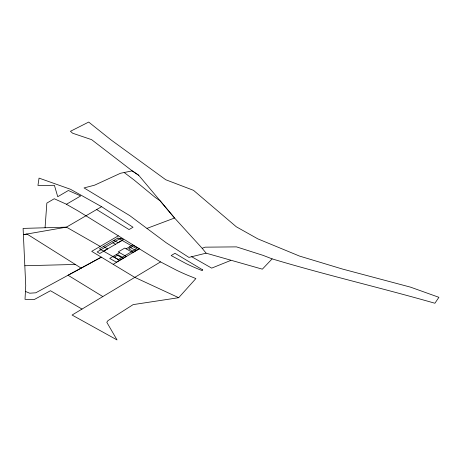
<?xml version="1.0" encoding="UTF-8"?>
<svg xmlns="http://www.w3.org/2000/svg" width="462" height="462" viewBox="0 0 462 462"><rect width="100%" height="100%" fill="white"/><g stroke="black" fill="none" stroke-linecap="round" stroke-linejoin="round"><path stroke-width="0.69" d="M81.993 309.072L50.479 290.725L34.2 299.572L25.017 299.318L25.733 285.637L23.1 228.407L66.441 227.148L101.582 206.676L133.027 227.24L129.042 229.568L96.656 209.546M45.057 227.766L46.853 203.089L54.262 198.747L65.899 203.985L78.078 210.938L160.539 261.908L176.571 270.23A214.87 124.053 0 0 0 186.948 274.948L195.882 278.563L178.69 297.695L133.148 304.614L107.906 320.686L106.797 322.297L117.042 339.934L72.078 315.044L160.539 261.908M138.715 175.277L132.201 170.871L91.597 139.634L72.678 133.241L70.438 131.3L88.687 122.066L110.944 139.853L165.76 179.753L193.503 190.332L236.33 226.802L257.877 238.889L299.492 256.063L342.18 268.965L410.603 287.173L438.9 297.314L434.904 303.245C380.832 287.762 325.999 275.075 272.13 258.876L262.347 269.167L206.098 253.164L188.906 257.403L166.176 242.746L129.718 215.592L84.049 187.918L94.566 185.181L120.484 173.262L132.201 170.871L138.715 175.271L174.572 218.012L202.177 248.296L206.098 253.164M113.202 264.333L139.305 248.775L132.675 244.987L126.114 248.816M66.413 204.285L80.711 195.934L68.364 190.5L57.733 196.714L54.412 185.302L37.948 185.441L39.045 178.107L70.484 189.276L101.582 206.676M118.324 235.822L91.707 251.351L134.713 277.327L178.69 297.695M103.528 251.166L107.536 248.833M122.032 240.367L118.029 242.706L113.941 240.367M119.56 252.645L109.719 258.391L116.349 262.173L126.19 256.433L118.243 251.894L124.804 248.065L132.75 252.604L139.31 248.775M114.143 257.224L118.145 254.891L122.234 257.224M132.64 246.431L128.638 248.764L132.727 251.103M230.809 260.406L211.688 268.127L191.666 256.722M202.177 248.296L205.122 247.164L236.498 246.881L263.126 255.382L272.13 258.876M147.014 228.372L174.572 218.012L160.152 200.843L155.151 197.361L133.714 179.701L124.168 172.511M24.902 265.737L75.318 264.449M25.439 291.424L29.689 293.208L35.782 292.798L101.328 257.161L68.053 275.248L102.795 296.546M100.179 246.413L66.441 227.148L23.4 234.65L26.975 234.026L81.156 268.127M129.395 246.904L136.03 250.693M112.884 242.775L115.535 244.288M103.448 246.494L107.663 248.879M116.28 254.562L122.909 258.345M112.999 256.474L119.629 260.262M202.685 269.883L202.165 270.622L197.811 268.861A201.455 116.309 0 0 1 186.163 263.629L171.154 255.567L174.977 253.292L202.685 269.883M117.943 238.034L99.44 248.833L118.232 259.563L136.729 248.764L117.943 238.034M120.755 238.178L97.135 251.963L99.792 253.476L123.406 239.691L120.755 238.178"/></g></svg>
